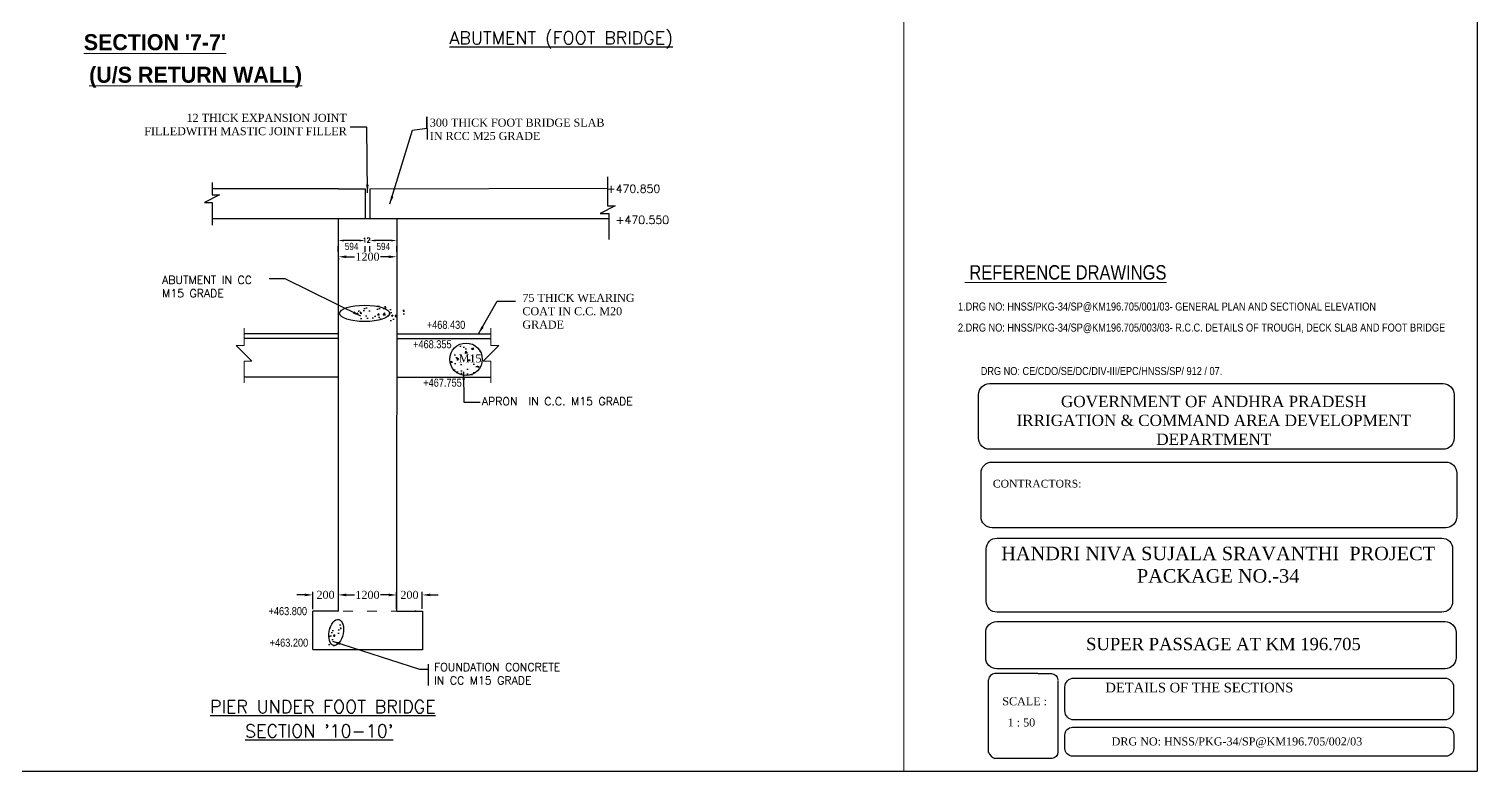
# Model space of a CAD drawing. Header units: millimetres. Extents: x 80 to 6605, y 46 to 2491.
# Drawn here: x 5988.5 to 6440.8, y 95.7 to 327.4 of the extents above; entities that cross this region are included whole.
import ezdxf

# ---------------------------------------------------------------- set-up
doc = ezdxf.new("R2010")
doc.units = ezdxf.units.MM
doc.linetypes.add('ACAD_ISO03W100', pattern=[30, 12, -18])
for name, color, linetype in [('MAIN', 7, 'Continuous'), ('SHEET', 3, 'Continuous'), ('TEXT_GENERAL', 4, 'Continuous')]:
    doc.layers.add(name, color=color, linetype=linetype)
doc.styles.add('ARIAL NARROW', font='ARIALN.TTF')
doc.styles.add('CITYBLUEPR', font='cityb___.ttf')
doc.styles.add('ROMANS', font='romans.shx', dxfattribs={"height": 2.5})
doc.styles.add('ROMANT', font='romant')
doc.styles.get("Standard").update_dxf_attribs({"font": 'times.ttf', "height": 2.5})
doc.styles.add('TIMES NEW ROMAN', font='times.ttf')
doc.styles.add('TNR_2.5', font='times.ttf', dxfattribs={"height": 2.5})
doc.dimstyles.new('ISO-25', dxfattribs={"dimtxt": 2.5, "dimasz": 2.5, "dimexe": 1.25, "dimexo": 0.625, "dimtad": 1, "dimlfac": 25, "dimtxsty": 'Standard', "dimcen": 2.5, "dimadec": 0, "dimazin": 0, "dimtfac": 1, "dimtmove": 0, "dimatfit": 3, "dimfxl": 1, "dimarcsym": 0})
doc.dimstyles.new('STANDARD$0', dxfattribs={"dimscale": 88.888889, "dimtxt": 0.02, "dimasz": 0.02, "dimexe": 0.1, "dimexo": 0.1, "dimgap": 0.09, "dimtad": 2, "dimtih": 1, "dimtoh": 1, "dimdec": 0, "dimzin": 1, "dimdsep": 46, "dimtxsty": 'Standard', "dimcen": 0.09, "dimadec": 0, "dimazin": 0, "dimtfac": 1, "dimtdec": 4, "dimtofl": 0, "dimtmove": 0, "dimatfit": 3, "dimfxl": 1, "dimtolj": 1, "dimtzin": 1, "dimarcsym": 0})
doc.dimstyles.new('STYLE_ESH', dxfattribs={"dimtxt": 2.5, "dimasz": 2.5, "dimexe": 1, "dimexo": 0.625, "dimtad": 0, "dimtih": 1, "dimtoh": 1, "dimdec": 0, "dimlfac": 100, "dimzin": 9, "dimdsep": 46, "dimtxsty": 'TNR_2.5', "dimcen": 2.5, "dimadec": 0, "dimazin": 2, "dimtfac": 1, "dimtdec": 0, "dimtofl": 0, "dimtmove": 2, "dimatfit": 3, "dimfxl": 1, "dimarcsym": 0})

# ---------------------------------------------------------------- blocks, each defined once
blk = doc.blocks.new('*D303')
at = {"color": 0, "lineweight": -2, "transparency": 16777216}
for p, q in [((6074.68, 150.66), (6072.18, 150.66)), ((6077.18, 146.19), (6077.18, 151.66)), ((6085.18, 146.19), (6085.18, 151.66)), ((6087.68, 150.66), (6090.18, 150.66))]:
    blk.add_line(p, q, dxfattribs=at)
at = {"color": 0, "transparency": 16777216}
for points in [[(6074.68, 151.08), (6074.68, 150.24), (6077.18, 150.66)], [(6087.68, 151.08), (6087.68, 150.24), (6085.18, 150.66)]]:
    blk.add_solid(points, dxfattribs=at)
at = {"layer": 'Defpoints', "color": 0, "transparency": 16777216}
for p in [(6085.18, 150.66), (6077.18, 145.57), (6085.18, 145.57)]:
    blk.add_point(p, dxfattribs=at)
at = {"color": 0, "transparency": 16777216, "insert": (6081.18, 150.66), "char_height": 2.5, "attachment_point": 5, "style": 'TNR_2.5'}
blk.add_mtext('200', dxfattribs=at)
blk = doc.blocks.new('*D304')
at = {"color": 0, "lineweight": -2, "transparency": 16777216}
for p, q in [((6085.18, 146.82), (6085.18, 151.65)), ((6087.68, 150.65), (6090.25, 150.65)), ((6100.89, 150.65), (6098.32, 150.65)), ((6103.39, 146.18), (6103.39, 151.65))]:
    blk.add_line(p, q, dxfattribs=at)
at = {"color": 0, "transparency": 16777216}
for points in [[(6087.68, 151.07), (6087.68, 150.23), (6085.18, 150.65)], [(6100.89, 151.07), (6100.89, 150.23), (6103.39, 150.65)]]:
    blk.add_solid(points, dxfattribs=at)
at = {"layer": 'Defpoints', "color": 0, "transparency": 16777216}
for p in [(6103.39, 150.65), (6085.18, 146.19), (6103.39, 145.56)]:
    blk.add_point(p, dxfattribs=at)
at = {"color": 0, "transparency": 16777216, "insert": (6094.28, 150.65), "char_height": 2.5, "attachment_point": 5, "style": 'TNR_2.5'}
blk.add_mtext('1200', dxfattribs=at)
blk = doc.blocks.new('*D302')
at = {"color": 0, "lineweight": -2, "transparency": 16777216}
for p, q in [((6100.89, 150.65), (6098.39, 150.65)), ((6103.39, 146.89), (6103.39, 151.65)), ((6111.4, 146.26), (6111.4, 151.65)), ((6113.9, 150.65), (6116.4, 150.65))]:
    blk.add_line(p, q, dxfattribs=at)
at = {"color": 0, "transparency": 16777216}
for points in [[(6100.89, 151.07), (6100.89, 150.24), (6103.39, 150.65)], [(6113.9, 151.07), (6113.9, 150.24), (6111.4, 150.65)]]:
    blk.add_solid(points, dxfattribs=at)
at = {"layer": 'Defpoints', "color": 0, "transparency": 16777216}
for p in [(6111.4, 150.65), (6103.39, 146.27), (6111.4, 145.63)]:
    blk.add_point(p, dxfattribs=at)
at = {"color": 0, "transparency": 16777216, "insert": (6107.39, 150.65), "char_height": 2.5, "attachment_point": 5, "style": 'TNR_2.5'}
blk.add_mtext('200', dxfattribs=at)
blk = doc.blocks.new('*D307')
at = {"color": 0, "lineweight": -2, "transparency": 16777216}
for p, q in [((6085.18, 255.75), (6085.18, 255.24)), ((6087.68, 256.24), (6090.25, 256.24)), ((6100.9, 256.24), (6098.32, 256.24)), ((6103.4, 255.75), (6103.4, 255.24))]:
    blk.add_line(p, q, dxfattribs=at)
at = {"color": 0, "transparency": 16777216}
for points in [[(6087.68, 256.65), (6087.68, 255.82), (6085.18, 256.24)], [(6100.9, 256.65), (6100.9, 255.82), (6103.4, 256.24)]]:
    blk.add_solid(points, dxfattribs=at)
at = {"layer": 'Defpoints', "color": 0, "transparency": 16777216}
for p in [(6085.18, 256.37), (6085.18, 256.24), (6103.4, 256.37)]:
    blk.add_point(p, dxfattribs=at)
at = {"color": 0, "transparency": 16777216, "insert": (6094.29, 256.24), "char_height": 2.5, "attachment_point": 5, "style": 'TNR_2.5'}
blk.add_mtext('1200', dxfattribs=at)
blk = doc.blocks.new('*D306')
at = {"layer": 'Defpoints', "color": 0, "transparency": 16777216}
for p in [(6095.01, 262.32), (6095.01, 261.31), (6103.4, 262.22)]:
    blk.add_point(p, dxfattribs=at)
at = {"layer": 'TEXT_GENERAL', "color": 0, "lineweight": -2, "transparency": 16777216}
for p, q in [((6095.01, 257.87), (6095.01, 259.53)), ((6101.62, 261.31), (6096.79, 261.31)), ((6103.4, 257.77), (6103.4, 259.53))]:
    blk.add_line(p, q, dxfattribs=at)
at = {"layer": 'TEXT_GENERAL', "color": 0, "transparency": 16777216}
for points in [[(6096.79, 261.6), (6096.79, 261.01), (6095.01, 261.31)], [(6101.62, 261.6), (6101.62, 261.01), (6103.4, 261.31)]]:
    blk.add_solid(points, dxfattribs=at)
at = {"layer": 'TEXT_GENERAL', "color": 0, "lineweight": 9, "transparency": 16777216, "insert": (6099.21, 259.46), "char_height": 2.222, "attachment_point": 5, "style": 'ARIAL NARROW'}
blk.add_mtext('\\A1;594', dxfattribs=at)
blk = doc.blocks.new('*D305')
at = {"layer": 'Defpoints', "color": 0, "transparency": 16777216}
for p in [(6085.12, 262.32), (6085.12, 261.31), (6093.51, 262.22)]:
    blk.add_point(p, dxfattribs=at)
at = {"layer": 'TEXT_GENERAL', "color": 0, "lineweight": -2, "transparency": 16777216}
for p, q in [((6085.12, 257.87), (6085.12, 259.53)), ((6091.73, 261.31), (6086.9, 261.31)), ((6093.51, 257.77), (6093.51, 259.53))]:
    blk.add_line(p, q, dxfattribs=at)
at = {"layer": 'TEXT_GENERAL', "color": 0, "transparency": 16777216}
for points in [[(6086.9, 261.6), (6086.9, 261.01), (6085.12, 261.31)], [(6091.73, 261.6), (6091.73, 261.01), (6093.51, 261.31)]]:
    blk.add_solid(points, dxfattribs=at)
at = {"layer": 'TEXT_GENERAL', "color": 0, "lineweight": 9, "transparency": 16777216, "insert": (6089.32, 259.46), "char_height": 2.222, "attachment_point": 5, "style": 'ARIAL NARROW'}
blk.add_mtext('\\A1;594', dxfattribs=at)

msp = doc.modelspace()

# ---------------------------------------------------------------- hatches: boundary and pattern name
h = msp.add_hatch()
h.set_pattern_fill('AR-CONC', color=0, scale=0.03, style=0)
h.set_pattern_definition([(50, (-24.384, 18.0426), (5.46554, -0.4781726), [0.5715, -6.2865]), (355, (-24.384, 18.0426), (-1.057285, 5.7316993), [0.4572, -5.0292]), (100.451, (-23.9286, 18.003), (4.408275, 5.2535006), [0.4857, -5.3427]), (46.1842, (-24.384, 19.5666), (8.132371, -1.26127), [0.85725, -9.42975]), (96.6356, (-23.706, 19.4615), (7.122127, 7.422767), [0.72855, -8.01405]), (351.184, (-24.384, 19.567), (7.122138, 7.422754), [0.6858, -7.5438]), (21, (-23.622, 19.1856), (4.5484464, -3.0679656), [0.5715, -6.2865]), (326, (-23.622, 19.1856), (1.854061, 5.525639), [0.4572, -5.0292]), (71.4514, (-23.243, 18.93), (6.4024947, 2.4576857), [0.4857, -5.3427]), (37.5, (-24.384, 18.0426), (0.0926581, 2.53665117), [0, -4.96824, 0, -5.1054, 0, -5.04825]), (7.5, (-24.384, 18.0426), (2.0045899, 3.0054172), [0, -2.91084, 0, -4.85394, 0, -1.92405]), (327.5, (-26.0833, 18.0426), (4.06771786, -0.1718623), [0, -1.905, 0, -5.9436, 0, -7.8867]), (317.5, (-26.8453, 18.0426), (4.4438754, 0.7627947), [0, -2.4765, 0, -3.94716, 0, -5.6007])])
edge = h.paths.add_edge_path()
edge.add_ellipse((6098.65748, 238.3666), major_axis=(7.80326, 0), ratio=0.327358015, start_angle=0, end_angle=360)
edge = h.paths.add_edge_path()
edge.add_ellipse((6083.78953, 138.72335), major_axis=(0.80612, 4.0334), ratio=0.537506819, start_angle=0, end_angle=360)
h = msp.add_hatch()
h.set_pattern_fill('AR-CONC', color=0, scale=0.03, style=0)
h.set_pattern_definition([(130, (6208.9924, 118.1765), (-5.46554, -0.47817), [0.5715, -6.2865]), (185, (6208.9924, 118.1765), (1.05728, 5.7317), [0.4572, -5.0292]), (79.549, (6208.537, 118.1366), (-4.40828, 5.2535), [0.4857, -5.3427]), (133.816, (6208.9924, 119.7005), (-8.13237, -1.26127), [0.85725, -9.42975]), (83.3644, (6208.315, 119.595), (-7.12213, 7.42277), [0.72855, -8.01405]), (188.816, (6208.992, 119.7005), (-7.12214, 7.42275), [0.6858, -7.5438]), (159, (6208.2304, 119.3195), (-4.54845, -3.06797), [0.5715, -6.2865]), (214, (6208.2304, 119.3195), (-1.85406, 5.52564), [0.4572, -5.0292]), (108.5486, (6207.8513, 119.064), (-6.4025, 2.45769), [0.4857, -5.3427]), (142.5, (6208.9924, 118.1765), (-0.092658, 2.53665), [0, -4.96824, 0, -5.1054, 0, -5.04825]), (172.5, (6208.9924, 118.1765), (-2.00459, 3.005417), [0, -2.91084, 0, -4.85394, 0, -1.92405]), (212.5, (6210.6916, 118.1765), (-4.067718, -0.171862), [0, -1.905, 0, -5.9436, 0, -7.8867]), (222.5, (6211.4536, 118.1765), (-4.443875, 0.762795), [0, -2.4765, 0, -3.94716, 0, -5.6007])])
h.paths.add_polyline_path([(6120.85149, 227.08522, -0.346392158), (6126.85149, 228.98211), (6126.85149, 219.46369, -0.346392158), (6120.85149, 221.36058)])
h.paths.add_polyline_path([(6126.85149, 228.98211, -0.312101352), (6130.1428, 224.2229, -0.312101352), (6126.85149, 219.46369)])
h.paths.add_polyline_path([(6119.96971, 224.2229, -0.150541428), (6120.85149, 227.08522), (6120.85149, 221.36058, -0.150541428)])

# ---------------------------------------------------------------- linework, layer by layer
at = {"color": 0}
for p, q in [((6440.81445, 685.66503), (6440.81445, 95.66503)), ((6112.80561, 296.15181), (6112.80561, 299.92669)), ((6112.80561, 299.92669), (6112.88116, 292.82991)), ((6169.23681, 281.19588), (6169.24249, 272.11366)), ((6045.71935, 279.45402), (6045.72502, 275.53529)), ((6085.19506, 277.47562), (6045.72221, 277.47458)), ((6085.19881, 277.47563), (6093.52732, 277.49582)), ((6093.52732, 277.49582), (6093.52732, 268.15387)), ((6095.02733, 277.49946), (6095.01171, 268.15387)), ((6095.02733, 277.49946), (6169.24107, 277.67939)), ((6048.08846, 275.53529), (6043.3902, 273.16679)), ((6043.3902, 273.16679), (6045.72484, 273.16644)), ((6045.72484, 273.16644), (6045.72484, 266.06723)), ((6045.72502, 275.53529), (6048.08847, 275.53529)), ((6171.60593, 272.11366), (6166.90766, 269.74516)), ((6169.24249, 272.11366), (6171.60593, 272.11366)), ((6045.72484, 268.15387), (6093.5117, 268.15387)), ((6085.17944, 145.56985), (6085.17944, 268.15387)), ((6093.5117, 268.15387), (6169.61784, 268.15387)), ((6095.01171, 270.42866), (6095.01171, 268.15387)), ((6095.01171, 268.15387), (6143.17029, 268.15387)), ((6103.39922, 268.15387), (6103.39032, 145.55863)), ((6166.90766, 269.74516), (6169.63751, 269.74516)), ((6169.63751, 269.74516), (6169.62592, 261.63144)), ((6085.17944, 232.17373), (6055.908, 232.17373)), ((6085.17944, 230.67373), (6055.908, 230.67373)), ((6103.3965, 230.67373), (6132.67582, 230.67373)), ((6103.39661, 232.17373), (6132.67582, 232.17373)), ((6085.17944, 218.67373), (6055.908, 218.67373)), ((6103.39563, 218.67373), (6132.67582, 218.67373)), ((6103.40449, 145.55863), (6111.40703, 145.55663)), ((6111.40703, 145.55663), (6111.40703, 133.55724)), ((6077.17726, 133.64614), (6111.40703, 133.63486)), ((6113.20047, 129.04292), (6113.20047, 122.3747)), ((6288.27098, 101.49986), (6288.27098, 124.17913)), ((6303.64285, 126.11095), (6290.20279, 126.11095)), ((6309.92722, 123.97015), (6309.92722, 101.56054)), ((6308.08482, 99.53613), (6290.20279, 99.53613)), ((5550.81445, 95.66503), (6440.81445, 95.66503))]:
    msp.add_line(p, q, dxfattribs=at)
at = {"color": 0, "ltscale": 6}
for p, q in [((6077.17725, 133.58141), (6077.17824, 145.56985)), ((6085.17944, 145.56985), (6077.17824, 145.56985)), ((6103.40449, 145.55863), (6103.39032, 145.55863))]:
    msp.add_line(p, q, dxfattribs=at)
at = {"color": 0, "const_width": 0.3}
msp.add_lwpolyline([(6085.17944, 268.15387), (6103.39922, 268.15387)], dxfattribs=at)
at = {"color": 0}
for points in [[(6288.56433, 216.6707), (6430.20151, 216.6707, -0.414213562), (6433.66575, 213.20646), (6433.66575, 199.58325, -0.414213562), (6430.20151, 196.11901), (6288.56433, 196.11901, -0.414213562), (6285.10009, 199.58325), (6285.10009, 213.20646, -0.414213562)], [(6289.38517, 192.15073), (6431.02235, 192.15073, -0.414213562), (6434.48659, 188.68649), (6434.48659, 175.06327, -0.414213562), (6431.02235, 171.59903), (6289.38517, 171.59903, -0.414213562), (6285.92093, 175.06327), (6285.92093, 188.68649, -0.414213562)], [(6290.89696, 168.39061), (6429.79161, 168.39061, -0.414213562), (6433.18878, 164.99345), (6433.18878, 148.65704, -0.414213562), (6429.79161, 145.25988), (6290.89696, 145.25988, -0.414213562), (6287.4998, 148.65704), (6287.4998, 164.99345, -0.414213562)], [(6290.78728, 142.33463), (6430.83939, 142.33463, -0.414213562), (6434.26486, 138.90916), (6434.26486, 131.03092, -0.414213562), (6430.83939, 127.60545), (6290.78728, 127.60545, -0.414213562), (6287.36181, 131.03092), (6287.36181, 138.90916, -0.414213562)], [(6314.92959, 124.7045), (6430.67514, 124.7045, -0.414213562), (6433.5061, 121.87353), (6433.5061, 114.46235, -0.414213562), (6430.67514, 111.63138), (6314.92959, 111.63138, -0.414213562), (6312.09862, 114.46235), (6312.09862, 121.87353, -0.414213562)], [(6314.51838, 109.34612), (6431.11321, 109.34612, -0.414213562), (6433.51954, 106.9398), (6433.51954, 102.70724, -0.414213562), (6431.11321, 100.30092), (6314.51838, 100.30092, -0.414213562), (6312.11205, 102.70724), (6312.11205, 106.9398, -0.414213562)]]:
    msp.add_lwpolyline(points, format="xyb", close=True, dxfattribs=at)
for points in [[(6303.64285, 126.11095), (6307.92693, 126.11095, -0.414213562), (6309.85875, 124.17913)], [(6309.92635, 101.57563, -0.368140093), (6308.02954, 99.52923)]]:
    msp.add_lwpolyline(points, format="xyb", dxfattribs=at)
msp.add_circle((6125.05625, 224.2229), 5.08654, dxfattribs=at)
for centre, radius, start, end in [((6290.20279, 124.17913), 1.93182, 90, 180), ((6291.41311, 102.70939), 3.36689, 200.3157406, 249.7662947)]:
    msp.add_arc(centre, radius, start, end, dxfattribs=at)
for centre, major_axis, ratio in [((6093.38752, 238.56658), (7.80326, 0), 0.327358015), ((6084.51951, 138.93932), (0.80612, 4.0334), 0.537506819)]:
    msp.add_ellipse(centre, major_axis=major_axis, ratio=ratio, dxfattribs=at)
at = {"layer": 'TEXT_GENERAL', "color": 0, "lineweight": 9}
for p, q in [((6261.73929, 95.66503), (6261.73929, 685.66503)), ((6055.74288, 233.92021), (6055.74288, 228.56667)), ((6132.84095, 233.92021), (6132.84095, 228.56667)), ((6055.74288, 228.56667), (6053.29198, 228.56667)), ((6053.29198, 228.56667), (6055.73635, 226.01808)), ((6132.84095, 228.56667), (6135.29185, 228.56667)), ((6135.29185, 228.56667), (6132.84748, 226.01808)), ((6058.18072, 223.59655), (6055.73635, 226.01808)), ((6055.74288, 223.59655), (6058.18072, 223.59655)), ((6055.74288, 216.91566), (6055.74288, 223.59655)), ((6130.4031, 223.59655), (6132.84748, 226.01808)), ((6132.84095, 223.59655), (6130.4031, 223.59655)), ((6132.84095, 216.91566), (6132.84095, 223.59655))]:
    msp.add_line(p, q, dxfattribs=at)
at = {"layer": 'TEXT_GENERAL', "color": 0, "linetype": 'ACAD_ISO03W100', "lineweight": 9, "ltscale": 0.25}
msp.add_line((6079.17949, 145.55387), (6109.36512, 145.63428), dxfattribs=at)

# ---------------------------------------------------------------- texts
at = {"color": 0}
for s, height, style, p in [('%%UABUTMENT (FOOT BRIDGE)', 4, 'ROMANT', (6119.87564, 322.57959)), ('+470.850', 2.5, 'ROMANS', (6169.00592, 276.22802)), ('+470.550', 2.5, 'ROMANS', (6171.77259, 266.48757)), ('APRON  IN C.C. M15 GRADE', 2.5, 'ROMANS', (6129.99637, 209.85155)), ('%%UPIER UNDER FOOT BRIDGE', 4, 'ROMANT', (6045.10243, 113.78444)), ("%%USECTION '10-10'", 4, 'ROMANT', (6056.04055, 106.1804))]:
    msp.add_text(s, height=height, dxfattribs=dict(at, style=style)).set_placement(p)
for s, height, p in [('SUPER PASSAGE AT KM 196.705', 3.85, (6318.71768, 133.39914)), ('1 : 50', 2.5, (6294.22115, 109.5727)), ('DRG NO: HNSS/PKG-34/SP@KM196.705/002/03', 2.5, (6326.69206, 103.66225))]:
    msp.add_text(s, height=height, dxfattribs=at).set_placement(p)
at = {"color": 0, "char_height": 2.5}
for s, insert, width, attachment_point, style in [('{\\fTimes New Roman|b0|i0|c0|p18;12 THICK EXPANSION JOINT FILLEDWITH MASTIC JOINT FILLER}', (6087.79446, 300.86856), 70.7124, 3, 'ROMANS'), ('75 THICK WEARING COAT IN C.C. M20 GRADE', (6142.65271, 244.65316), 42.7777778, 1, 'TNR_2.5')]:
    msp.add_mtext(s, dxfattribs=dict(at, insert=insert, width=width, attachment_point=attachment_point, style=style))
at = {"color": 0, "char_height": 2.5, "attachment_point": 1}
for s, insert, style in [('300 THICK FOOT BRIDGE SLAB\\PIN RCC M25 GRADE', (6113.74489, 299.37809), 'TIMES NEW ROMAN'), ('{\\Fsimplex.shx|c1;FOUNDATION CONCRETE\\PIN CC M1\\Fsimplex.shx|c0;5\\Fsimplex.shx|c1; GRADE}', (6115.06773, 129.3634), 'ROMANS')]:
    msp.add_mtext(s, dxfattribs=dict(at, insert=insert, style=style))
at = {"color": 0}
for s, insert, char_height, width, attachment_point in [(' M15', (6129.90691, 225.75255), 2.5, 33.227, 3), ('HANDRI NIVA SUJALA SRAVANTHI  PROJECT\\PPACKAGE NO.-34', (6359.9605, 165.70124), 4.2, 151.5, 2), ('SCALE :', (6292.53935, 118.697), 2.5, 25.272, 1)]:
    msp.add_mtext(s, dxfattribs=dict(at, insert=insert, char_height=char_height, width=width, attachment_point=attachment_point))
at = {"layer": 'MAIN', "color": 0, "lineweight": 5, "style": 'ARIAL NARROW'}
for s, height, p in [('%%U REFERENCE DRAWINGS', 4.5, (6280.81854, 249.11497)), ('1.DRG NO: HNSS/PKG-34/SP@KM196.705/001/03- GENERAL PLAN AND SECTIONAL ELEVATION', 2.5, (6278.70535, 239.45239)), ('2.DRG NO: HNSS/PKG-34/SP@KM196.705/003/03- R.C.C. DETAILS OF TROUGH, DECK SLAB AND FOOT BRIDGE', 2.5, (6278.70535, 232.87716)), ('DRG NO: CE/CDO/SE/DC/DIV-III/EPC/HNSS/SP/ 912 / 07.', 2.5, (6285.81318, 219.31037))]:
    msp.add_text(s, height=height, dxfattribs=at).set_placement(p)
at = {"layer": 'SHEET', "color": 0}
for s, insert, char_height, width, attachment_point in [('GOVERNMENT OF ANDHRA PRADESH\\PIRRIGATION & COMMAND AREA DEVELOPMENT DEPARTMENT', (6358.59428, 205.15891), 3.53871, 136.012937, 5), ('CONTRACTORS:', (6289.5977, 185.37178), 2.4063228, 35.8252135, 4), ('\\pt108.285; DETAILS OF THE SECTIONS', (6323.60234, 123.22864), 3.0079035, 114.3593115, 1)]:
    msp.add_mtext(s, dxfattribs=dict(at, insert=insert, char_height=char_height, width=width, attachment_point=attachment_point))
at = {"layer": 'TEXT_GENERAL', "color": 0, "lineweight": 9}
for s, height, style, p in [("%%USECTION '7-7'", 5, 'CITYBLUEPR', (6005.67197, 320.7399)), ('%%U(U/S RETURN WALL)', 5, 'CITYBLUEPR', (6007.36674, 310.58052)), ('12', 1.5, 'ROMANS', (6092.70193, 260.68309)), ('+468.430', 2.5, 'ARIAL NARROW', (6112.79664, 233.74173)), ('+468.355', 2.5, 'ARIAL NARROW', (6108.52068, 227.67711)), ('+467.755', 2.5, 'ARIAL NARROW', (6111.69815, 215.68303)), ('+463.800', 2.5, 'ARIAL NARROW', (6063.37519, 144.34776)), ('+463.200', 2.5, 'ARIAL NARROW', (6063.72734, 134.49419))]:
    msp.add_text(s, height=height, dxfattribs=dict(at, style=style)).set_placement(p)
at = {"layer": 'TEXT_GENERAL', "color": 0, "lineweight": 9, "insert": (6030.1293, 250.24779), "char_height": 2.5, "attachment_point": 1, "style": 'ROMANS'}
msp.add_mtext('{\\Fsimplex.shx;ABUTMENT IN CC\\PM1}5{\\Fsimplex.shx; GRADE}', dxfattribs=at)

# ---------------------------------------------------------------- dimensions: what is measured, and where the dimension line sits
at = {"color": 0}
for base, p1, p2, text, picture, middle in [((6085.17944, 256.23519), (6103.39922, 256.37266), (6085.17944, 256.37266), '1200', '*D307', (6094.28933, 256.23519)), ((6085.17944, 150.6598), (6077.17824, 145.56985), (6085.17944, 145.56985), '200', '*D303', (6081.17884, 150.6598)), ((6103.39032, 150.65104), (6085.17944, 146.19485), (6103.39032, 145.55863), '1200', '*D304', (6094.28488, 150.65104)), ((6111.39747, 150.65191), (6103.39069, 146.26647), (6111.39747, 145.63272), '200', '*D302', (6107.39408, 150.65191))]:
    dim = msp.add_linear_dim(base=base, p1=p1, p2=p2, text=text, dimstyle='STYLE_ESH', dxfattribs=at)
    dim.commit()
    dim.dimension.update_dxf_attribs({"geometry": picture, "text_midpoint": middle})
at = {"layer": 'TEXT_GENERAL', "color": 0, "lineweight": 9}
for base, p1, p2, picture, middle in [((6085.12419, 261.30596), (6093.5117, 262.21791), (6085.12419, 262.31518), '*D305', (6089.31794, 259.46024)), ((6095.01171, 261.30596), (6103.39922, 262.21791), (6095.01171, 262.31518), '*D306', (6099.20546, 259.46024))]:
    dim = msp.add_linear_dim(base=base, p1=p1, p2=p2, text='594', dimstyle='STANDARD$0', override={"dimtxt": 0.025, "dimexe": 0.02, "dimexo": 0.05, "dimgap": 0.008, "dimtxsty": 'ARIAL NARROW', "dimtmove": 2}, dxfattribs=at)
    dim.commit()
    dim.dimension.update_dxf_attribs({"geometry": picture, "text_midpoint": middle})

# ---------------------------------------------------------------- leaders
at = {"color": 0}
for points, dimstyle in [([(6094.27033, 276.23715), (6094.07607, 296.69086), (6088.87292, 296.69086)], 'ISO-25'), ([(6128.974, 232.17373), (6134.82888, 242.34623), (6140.46692, 242.34623)], 'STYLE_ESH'), ([(6124.29297, 220.32423), (6124.34551, 210.87926), (6129.458, 210.87926)], 'ISO-25')]:
    msp.add_leader(points, dimstyle=dimstyle, override={"dimgap": 0.625, "dimtad": 0}, dxfattribs=at)
at = {"color": 0, "annotation_type": 0, "has_hookline": 1, "hookline_direction": 0, "text_width": 52.97044}
msp.add_leader([(6101.27851, 272.7507), (6108.34199, 295.71844), (6112.84339, 296.3783)], dimstyle='ISO-25', override={"dimgap": 0.625, "dimtad": 0}, dxfattribs=at)
at = {"color": 0, "ltscale": 6}
for points in [[(6092.16655, 237.7393), (6068.59898, 249.36382), (6063.58376, 249.36382)], [(6083.30624, 136.1893), (6110.53565, 127.48979), (6113.20047, 127.48979)]]:
    msp.add_leader(points, dimstyle='ISO-25', override={"dimgap": 0.625, "dimtad": 0}, dxfattribs=at)

doc.saveas('drawing.dxf')
